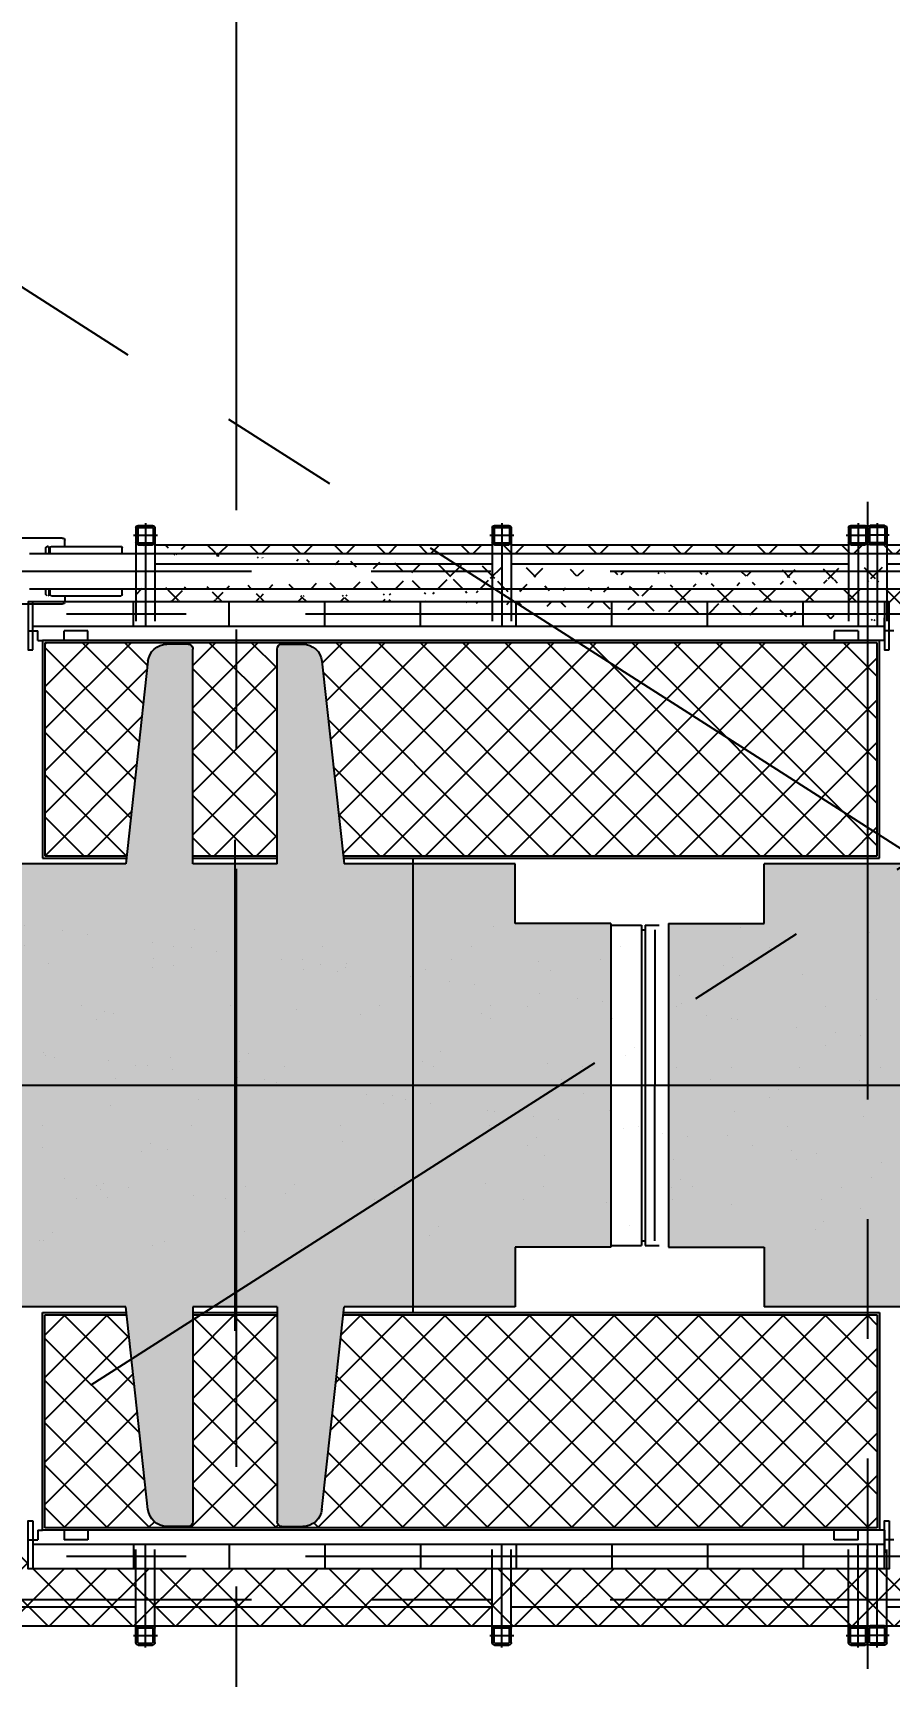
# Model space of a CAD drawing. Header units: millimetres. Extents: x -5 to 1510635, y -6 to 71285.
# Drawn here: x 395811 to 397601, y 33733 to 37168 of the extents above; entities that cross this region are included whole.
import ezdxf

# ---------------------------------------------------------------- set-up
doc = ezdxf.new("R2010")
doc.units = ezdxf.units.MM
doc.header["$LTSCALE"] = 1000
doc.linetypes.add('CENTER', pattern=[2, 1.25, -0.25, 0.25, -0.25])
doc.linetypes.add('PHANTOM', pattern=[2.5, 1.25, -0.25, 0.25, -0.25, 0.25, -0.25])
for name, color, linetype in [('1', 1, 'CENTER'), ('MP-1', 1, 'CENTER'), ('MP-2', 42, 'Continuous'), ('MP-3', 3, 'Continuous'), ('MP-5', 5, 'PHANTOM'), ('MP-7', 7, 'Continuous'), ('MP-8', 8, 'Continuous')]:
    doc.layers.add(name, color=color, linetype=linetype)
doc.dimstyles.new('MPS2', dxfattribs={"dimscale": 100, "dimtxt": 3, "dimasz": 3, "dimexe": 1, "dimexo": 1, "dimgap": 1, "dimtad": 1, "dimzin": 12, "dimdsep": 46, "dimtxsty": 'Standard', "dimcen": 1, "dimclrd": 1, "dimclre": 1, "dimclrt": 7, "dimazin": 2, "dimtfac": 1, "dimtmove": 0, "dimatfit": 3, "dimfxl": 1, "dimarcsym": 0})

# ---------------------------------------------------------------- blocks, each defined once
blk = doc.blocks.new('*X11')
at = {"color": 0}
for p, q in [((4685.3, 9323.1), (4685.3, 9323.1)), ((4941.1, 9321.9), (4941.1, 9321.9)), ((5566.1, 9316), (5566.1, 9316)), ((4674.1, 9279.3), (4674.1, 9279.3)), ((4985.5, 9279.9), (4985.5, 9279.9)), ((5297, 9280.5), (5297, 9280.5)), ((5571.1, 9277.6), (5571.1, 9277.6)), ((4716.3, 9252.5), (4716.3, 9252.5)), ((4846.9, 9248.6), (4846.9, 9248.6)), ((5027.7, 9253), (5027.7, 9253)), ((5247, 9245.2), (5247, 9245.2)), ((5301.9, 9242.2), (5301.9, 9242.2)), ((5339.1, 9253.6), (5339.1, 9253.6)), ((5383.2, 9252.9), (5383.2, 9252.9)), ((5519, 9270.8), (5519, 9270.8)), ((4820.6, 9229.4), (4820.6, 9229.4)), ((5032.7, 9206.8), (5032.7, 9206.8)), ((5082.3, 9232.7), (5082.3, 9232.7)), ((5114, 9217.5), (5114, 9217.5)), ((5249.9, 9235.4), (5249.9, 9235.4)), ((5265.5, 9228.3), (5265.5, 9228.3)), ((5338.1, 9231.5), (5338.1, 9231.5)), ((4844.9, 9182), (4844.9, 9182)), ((4980.7, 9199.9), (4980.7, 9199.9)), ((4711.5, 9164.5), (4711.5, 9164.5)), ((4763.6, 9171.3), (4763.6, 9171.3)), ((4868.1, 9155.7), (4868.1, 9155.7)), ((4946.4, 9157.4), (4946.4, 9157.4)), ((4964.9, 9140.5), (4964.9, 9140.5)), ((5179.5, 9156.3), (5179.5, 9156.3)), ((5217.5, 9139), (5217.5, 9139)), ((5352.5, 9148.6), (5352.5, 9148.6)), ((5490.9, 9156.9), (5490.9, 9156.9)), ((4691.6, 9130.5), (4691.6, 9130.5)), ((4947.4, 9129.2), (4947.4, 9129.2)), ((4645.8, 9069.6), (4645.8, 9069.6)), ((4664.2, 9052.7), (4664.2, 9052.7)), ((4826.9, 9036.7), (4826.9, 9036.7)), ((5051.9, 9060.8), (5051.9, 9060.8)), ((5088.6, 9040), (5088.6, 9040)), ((5452, 9057.4), (5452, 9057.4)), ((5470.4, 9040.5), (5470.4, 9040.5)), ((4754.9, 9028.9), (4754.9, 9028.9)), ((4797.1, 9002.1), (4797.1, 9002.1)), ((5066.3, 9029.5), (5066.3, 9029.5)), ((5108.5, 9002.6), (5108.5, 9002.6)), ((5377.7, 9030), (5377.7, 9030)), ((5419.9, 9003.2), (5419.9, 9003.2)), ((5475.4, 9006.1), (5475.4, 9006.1)), ((4751.2, 8973), (4751.2, 8973)), ((5151.4, 8969.6), (5151.4, 8969.6)), ((5206.2, 8970.7), (5206.2, 8970.7)), ((5342.1, 8988.6), (5342.1, 8988.6)), ((5394.1, 8995.4), (5394.1, 8995.4)), ((4697.9, 8937.8), (4697.9, 8937.8)), ((4937.1, 8935.3), (4937.1, 8935.3)), ((4953.7, 8936.6), (4953.7, 8936.6)), ((5072.9, 8953.1), (5072.9, 8953.1)), ((5124.9, 8960), (5124.9, 8960)), ((5169.8, 8952.7), (5169.8, 8952.7)), ((5557.4, 8960.7), (5557.4, 8960.7)), ((4637.5, 8904.8), (4637.5, 8904.8)), ((4667.9, 8899.8), (4667.9, 8899.8)), ((4803.7, 8917.7), (4803.7, 8917.7)), ((4855.8, 8924.6), (4855.8, 8924.6)), ((4948.9, 8905.3), (4948.9, 8905.3)), ((5260.3, 8905.9), (5260.3, 8905.9)), ((5571.7, 8906.5), (5571.7, 8906.5)), ((4850.8, 8881.8), (4850.8, 8881.8)), ((4869.2, 8864.9), (4869.2, 8864.9)), ((5256.8, 8873), (5256.8, 8873)), ((4833.2, 8844), (4833.2, 8844)), ((4835.7, 8778.5), (4835.7, 8778.5)), ((4956.2, 8785.2), (4956.2, 8785.2)), ((5147.1, 8779.1), (5147.1, 8779.1)), ((5356.4, 8781.8), (5356.4, 8781.8)), ((5374.8, 8764.9), (5374.8, 8764.9)), ((5458.5, 8779.6), (5458.5, 8779.6)), ((5567.6, 8759.4), (5567.6, 8759.4)), ((4704.2, 8745.1), (4704.2, 8745.1)), ((4877.8, 8751.6), (4877.8, 8751.6)), ((5189.2, 8752.2), (5189.2, 8752.2)), ((5500.7, 8752.8), (5500.7, 8752.8)), ((4655.6, 8697.4), (4655.6, 8697.4)), ((5055.7, 8694), (5055.7, 8694)), ((5074.2, 8677.1), (5074.2, 8677.1)), ((5461.8, 8685.2), (5461.8, 8685.2)), ((5341, 8655.5), (5341, 8655.5))]:
    blk.add_line(p, q, dxfattribs=at)
blk = doc.blocks.new('*X10')
at = {"color": 0}
for p, q in [((4153.5, 9310.1), (4153.5, 9310.1)), ((4423.6, 9319.8), (4423.6, 9319.8)), ((4362.7, 9278.8), (4362.7, 9278.8)), ((4404.9, 9251.9), (4404.9, 9251.9)), ((4440.8, 9257.5), (4440.8, 9257.5)), ((4459.3, 9240.6), (4459.3, 9240.6)), ((4294.7, 9220.9), (4294.7, 9220.9)), ((4550.5, 9219.7), (4550.5, 9219.7)), ((4140.2, 9169.7), (4140.2, 9169.7)), ((4158.7, 9152.8), (4158.7, 9152.8)), ((4245.3, 9154.6), (4245.3, 9154.6)), ((4546.3, 9160.8), (4546.3, 9160.8)), ((4556.7, 9155.2), (4556.7, 9155.2)), ((4575.7, 9146.6), (4575.7, 9146.6)), ((4159.8, 9117.4), (4159.8, 9117.4)), ((4306.5, 9111.2), (4306.5, 9111.2)), ((4429.9, 9127.1), (4429.9, 9127.1)), ((4442.3, 9129), (4442.3, 9129)), ((4494.4, 9135.9), (4494.4, 9135.9)), ((4173.1, 9093.6), (4173.1, 9093.6)), ((4225.2, 9100.5), (4225.2, 9100.5)), ((4245.7, 9073.1), (4245.7, 9073.1)), ((4132.1, 9027.8), (4132.1, 9027.8)), ((4174.2, 9000.9), (4174.2, 9000.9)), ((4301, 9028.2), (4301, 9028.2)), ((4443.5, 9028.3), (4443.5, 9028.3)), ((4485.6, 9001.5), (4485.6, 9001.5)), ((4556.8, 9027), (4556.8, 9027)), ((4345.2, 8981.9), (4345.2, 8981.9)), ((4363.6, 8965), (4363.6, 8965)), ((4436.2, 8934.4), (4436.2, 8934.4)), ((4166.1, 8924.7), (4166.1, 8924.7)), ((4326, 8904.2), (4326, 8904.2)), ((4398.7, 8864.4), (4398.7, 8864.4)), ((4450.6, 8885.3), (4450.6, 8885.3)), ((4534.5, 8882.3), (4534.5, 8882.3)), ((4586.6, 8889.1), (4586.6, 8889.1)), ((4129.5, 8828.9), (4129.5, 8828.9)), ((4265.3, 8846.8), (4265.3, 8846.8)), ((4307.3, 8835.5), (4307.3, 8835.5)), ((4317.4, 8853.7), (4317.4, 8853.7)), ((4563.1, 8834.3), (4563.1, 8834.3)), ((4150, 8797.5), (4150, 8797.5)), ((4550.2, 8794.1), (4550.2, 8794.1)), ((4212.8, 8777.4), (4212.8, 8777.4)), ((4524.2, 8777.9), (4524.2, 8777.9)), ((4568.6, 8777.2), (4568.6, 8777.2)), ((4172.4, 8732), (4172.4, 8732)), ((4255, 8750.5), (4255, 8750.5)), ((4442.5, 8741.8), (4442.5, 8741.8)), ((4566.4, 8751.1), (4566.4, 8751.1)), ((4249.6, 8706.3), (4249.6, 8706.3)), ((4268, 8689.4), (4268, 8689.4))]:
    blk.add_line(p, q, dxfattribs=at)
blk = doc.blocks.new('*X12')
at = {"color": 0}
for p, q in [((5840.3, 9313.1), (5840.3, 9313.1)), ((5921.6, 9323.8), (5921.6, 9323.8)), ((5953.7, 9324.1), (5953.7, 9324.1)), ((6353.8, 9320.7), (6353.8, 9320.7)), ((5608.4, 9281), (5608.4, 9281)), ((5652.4, 9288.3), (5652.4, 9288.3)), ((5788.2, 9306.2), (5788.2, 9306.2)), ((5919.8, 9281.6), (5919.8, 9281.6)), ((6231.2, 9282.2), (6231.2, 9282.2)), ((6372.3, 9303.8), (6372.3, 9303.8)), ((5608.2, 9241.2), (5608.2, 9241.2)), ((5650.5, 9254.2), (5650.5, 9254.2)), ((5870, 9244.6), (5870, 9244.6)), ((5962, 9254.7), (5962, 9254.7)), ((6125.8, 9243.3), (6125.8, 9243.3)), ((6273.4, 9255.3), (6273.4, 9255.3)), ((6395.9, 9253.1), (6395.9, 9253.1)), ((5653.1, 9236.3), (5653.1, 9236.3)), ((6053.2, 9232.9), (6053.2, 9232.9)), ((6071.7, 9216), (6071.7, 9216)), ((6459.3, 9224.1), (6459.3, 9224.1)), ((5735.1, 9141.1), (5735.1, 9141.1)), ((5752.6, 9145.1), (5752.6, 9145.1)), ((5802.4, 9157.4), (5802.4, 9157.4)), ((6005.2, 9150.8), (6005.2, 9150.8)), ((6113.8, 9158), (6113.8, 9158)), ((6266.9, 9154.2), (6266.9, 9154.2)), ((6425.2, 9158.6), (6425.2, 9158.6)), ((6470.8, 9137.2), (6470.8, 9137.2)), ((5771, 9128.2), (5771, 9128.2)), ((6158.7, 9136.3), (6158.7, 9136.3)), ((6282.9, 9112.4), (6282.9, 9112.4)), ((6418.8, 9130.3), (6418.8, 9130.3)), ((6013.8, 9077), (6013.8, 9077)), ((6149.6, 9094.9), (6149.6, 9094.9)), ((6201.6, 9101.7), (6201.6, 9101.7)), ((5614.5, 9048.6), (5614.5, 9048.6)), ((5744.6, 9041.6), (5744.6, 9041.6)), ((5858, 9048.5), (5858, 9048.5)), ((5876.3, 9051.9), (5876.3, 9051.9)), ((5880.4, 9059.5), (5880.4, 9059.5)), ((5932.5, 9066.3), (5932.5, 9066.3)), ((6132.1, 9050.7), (6132.1, 9050.7)), ((6258.2, 9045.1), (6258.2, 9045.1)), ((6402.2, 9060.4), (6402.2, 9060.4)), ((5611.2, 9024), (5611.2, 9024)), ((5663.3, 9030.9), (5663.3, 9030.9)), ((5689.1, 9030.6), (5689.1, 9030.6)), ((5731.3, 9003.7), (5731.3, 9003.7)), ((6000.5, 9031.2), (6000.5, 9031.2)), ((6042.7, 9004.3), (6042.7, 9004.3)), ((6276.6, 9028.2), (6276.6, 9028.2)), ((6312, 9031.7), (6312, 9031.7)), ((6354.1, 9004.9), (6354.1, 9004.9)), ((5741.4, 8948.4), (5741.4, 8948.4)), ((5957.6, 8957.3), (5957.6, 8957.3)), ((5976, 8940.4), (5976, 8940.4)), ((6011.5, 8958.1), (6011.5, 8958.1)), ((6273.2, 8961.5), (6273.2, 8961.5)), ((6363.6, 8948.5), (6363.6, 8948.5)), ((5883.1, 8907), (5883.1, 8907)), ((6194.5, 8907.6), (6194.5, 8907.6)), ((5657, 8869.5), (5657, 8869.5)), ((6375.1, 8865.7), (6375.1, 8865.7)), ((6408.5, 8867.7), (6408.5, 8867.7)), ((5620.8, 8855.9), (5620.8, 8855.9)), ((5675.4, 8852.7), (5675.4, 8852.7)), ((5882.6, 8859.2), (5882.6, 8859.2)), ((6063, 8860.7), (6063, 8860.7)), ((6106, 8830.2), (6106, 8830.2)), ((6138.4, 8858), (6138.4, 8858)), ((6241.8, 8848.1), (6241.8, 8848.1)), ((6293.8, 8855), (6293.8, 8855)), ((6463.2, 8857.3), (6463.2, 8857.3)), ((6481.6, 8840.4), (6481.6, 8840.4)), ((5836.8, 8794.8), (5836.8, 8794.8)), ((5972.6, 8812.7), (5972.6, 8812.7)), ((6024.7, 8819.5), (6024.7, 8819.5)), ((5703.4, 8777.2), (5703.4, 8777.2)), ((5755.5, 8784.1), (5755.5, 8784.1)), ((5762.4, 8772.9), (5762.4, 8772.9)), ((5769.9, 8780.2), (5769.9, 8780.2)), ((6017.8, 8765.4), (6017.8, 8765.4)), ((6081.3, 8780.8), (6081.3, 8780.8)), ((6162.5, 8769.5), (6162.5, 8769.5)), ((6279.5, 8768.8), (6279.5, 8768.8)), ((6392.7, 8781.3), (6392.7, 8781.3)), ((5747.7, 8755.7), (5747.7, 8755.7)), ((5812.1, 8753.3), (5812.1, 8753.3)), ((6123.5, 8753.9), (6123.5, 8753.9)), ((6181, 8752.6), (6181, 8752.6)), ((6434.9, 8754.5), (6434.9, 8754.5)), ((5627.1, 8663.2), (5627.1, 8663.2)), ((5861.9, 8681.7), (5861.9, 8681.7)), ((5880.4, 8664.8), (5880.4, 8664.8)), ((5888.9, 8666.5), (5888.9, 8666.5)), ((5963.9, 8656.6), (5963.9, 8656.6)), ((6144.7, 8665.3), (6144.7, 8665.3)), ((6268, 8672.9), (6268, 8672.9)), ((6275.3, 8657.2), (6275.3, 8657.2)), ((6414.8, 8675), (6414.8, 8675)), ((5652.5, 8656.1), (5652.5, 8656.1))]:
    blk.add_line(p, q, dxfattribs=at)
blk = doc.blocks.new('CL Cavin')
h = blk.add_hatch()
h.set_pattern_fill('CROSS', color=1, scale=100, style=0)
h.set_pattern_definition([(360, (24163.74, 101268.322), (25, 25), [12.5, -37.5]), (90, (24169.99, 101262.072), (-25, 25), [12.5, -37.5])])
h.paths.add_polyline_path([(27666.8, 102368.3), (27666.8, 102831.3), (27578.8, 102831.3), (27578.8, 103280.3, 0.414214), (27568.8, 103290.3), (27524.6, 103290.3, 0.382786), (27484.9, 103254.7), (27438.8, 102831.3), (27080.8, 102831.3), (27080.8, 102706.3), (26880.8, 102706.3), (26880.8, 102368.3)])
h.paths.add_polyline_path([(27666.8, 102368.3), (28452.8, 102368.3), (28452.8, 102706.3), (28252.8, 102706.3), (28252.8, 102831.3), (27894.7, 102831.3), (27848.6, 103254.7, 0.382786), (27808.9, 103290.3), (27764.8, 103290.3, 0.414214), (27754.8, 103280.3), (27754.8, 102831.3), (27666.8, 102831.3)])
h.paths.add_polyline_path([(27666.8, 102368.3), (27666.8, 101905.3), (27754.8, 101905.3), (27754.8, 101456.3, 0.414214), (27764.8, 101446.3), (27808.9, 101446.3, 0.382786), (27848.6, 101482), (27894.7, 101905.3), (28252.8, 101905.3), (28252.8, 102030.3), (28452.8, 102030.3), (28452.8, 102368.3)])
h.paths.add_polyline_path([(26880.8, 102368.3), (26880.8, 102030.3), (27080.8, 102030.3), (27080.8, 101905.3), (27438.8, 101905.3), (27484.9, 101482, 0.382786), (27524.6, 101446.3), (27568.8, 101446.3, 0.414214), (27578.8, 101456.3), (27578.8, 101905.3), (27666.8, 101905.3), (27666.8, 102368.3)])
h.paths.add_polyline_path([(25974.5, 102368.3), (25974.5, 101905.3), (26062.5, 101905.3), (26062.5, 101456.3, 0.414214), (26072.5, 101446.3), (26116.6, 101446.3, 0.382786), (26156.4, 101482), (26202.5, 101905.3), (26560.5, 101905.3), (26560.5, 102030.3), (26760.5, 102030.3), (26760.5, 102368.3)])
h.paths.add_polyline_path([(25388.5, 102030.3), (25388.5, 101905.3), (25746.5, 101905.3), (25792.6, 101482, 0.382786), (25832.4, 101446.3), (25876.5, 101446.3, 0.414214), (25886.5, 101456.3), (25886.5, 101905.3), (25974.5, 101905.3), (25974.5, 102368.3), (25188.5, 102368.3), (25188.5, 102030.3)])
h.paths.add_polyline_path([(25974.5, 102368.3), (25974.5, 102831.3), (25886.5, 102831.3), (25886.5, 103280.3, 0.414214), (25876.5, 103290.3), (25832.4, 103290.3, 0.382786), (25792.6, 103254.7), (25746.5, 102831.3), (25388.5, 102831.3), (25388.5, 102706.3), (25188.5, 102706.3), (25188.5, 102368.3)])
h.paths.add_polyline_path([(26760.5, 102368.3), (26760.5, 102706.3), (26560.5, 102706.3), (26560.5, 102831.3), (26202.5, 102831.3), (26156.4, 103254.7, 0.382786), (26116.6, 103290.3), (26072.5, 103290.3, 0.414214), (26062.5, 103280.3), (26062.5, 102831.3), (25974.5, 102831.3), (25974.5, 102368.3)])
at = {"layer": 'MP-2'}
h = blk.add_hatch(dxfattribs=at)
h.set_pattern_fill('ANSI37', color=256, scale=499.999663, angle=180, style=0)
h.set_pattern_definition([(225, (31683.96, 114656.054), (44.19414, -44.19414), []), (315, (31683.96, 114656.054), (44.19414, 44.19414), [])])
h.paths.add_polyline_path([(27342.2, 103338.3), (27342.2, 103378.8), (25542.2, 103378.8), (25542.2, 103338.3), (25022.2, 103338.3), (25022.2, 103498.3), (29572.2, 103498.3), (29572.2, 103338.3)])
h = blk.add_hatch(dxfattribs=at)
h.set_pattern_fill('ANSI37', color=256, scale=500, angle=90, style=0)
h.set_pattern_definition([(225, (27297.18, 104990.67), (-44.1942, 44.1942), []), (135, (27297.18, 104990.67), (44.1942, 44.1942), [])])
h.paths.add_polyline_path([(25748.4, 102848.3), (25577.2, 102848.3), (25577.2, 103293.3), (27317.2, 103293.3), (27317.2, 102848.3), (26200.7, 102848.3), (26156.4, 103254.7, 0.382786), (26116.6, 103290.3), (26072.5, 103290.3, 0.414214), (26062.5, 103280.3), (26062.5, 102848.3), (25886.5, 102848.3), (25886.5, 103280.3, 0.414214), (25876.5, 103290.3), (25832.4, 103290.3, 0.382786), (25792.6, 103254.7)])
h = blk.add_hatch(dxfattribs=at)
h.set_pattern_fill('ANSI37', color=256, scale=500, angle=90, style=0)
h.set_pattern_definition([(135, (27297.18, 99745.974), (-44.1942, -44.1942), []), (225, (27297.18, 99745.974), (44.1942, -44.1942), [])])
h.paths.add_polyline_path([(25748.4, 101888.3), (25577.2, 101888.3), (25577.2, 101443.3), (27317.2, 101443.3), (27317.2, 101888.3), (26200.7, 101888.3), (26156.4, 101482, -0.382786), (26116.6, 101446.3), (26072.5, 101446.3, -0.414214), (26062.5, 101456.3), (26062.5, 101888.3), (25886.5, 101888.3), (25886.5, 101456.3, -0.414214), (25876.5, 101446.3), (25832.4, 101446.3, -0.382786), (25792.6, 101482)])
h = blk.add_hatch(dxfattribs=at)
h.set_pattern_fill('ANSI37', color=256, scale=499.999663, angle=180, style=0)
h.set_pattern_definition([(225, (31683.96, 113300.3), (44.19414, -44.19414), []), (315, (31683.96, 113300.3), (44.19414, 44.19414), [])])
edge = h.paths.add_edge_path()
edge.add_line((29365.5, 101261.3), (29364, 101261.3))
edge.add_line((29369, 101259.8), (29365.5, 101259.8))
edge.add_line((29370.5, 101249.3), (29370.5, 101256.3))
edge.add_line((29370.5, 101258.1), (29370.5, 101256.3))
edge.add_line((29362, 101243.8), (29349, 101243.8))
edge.add_line((29364, 101245.8), (29362, 101243.8))
edge.add_line((29365.5, 101244.3), (29364, 101244.3))
edge.add_line((29369, 101245.8), (29365.5, 101245.8))
edge.add_line((29370.5, 101247.6), (29370.5, 101249.3))
edge.add_line((29336, 101243.8), (29349, 101243.8))
edge.add_arc((29368.7, 101258.1), 1.77, 360, 441.2026)
edge.add_line((29365.5, 101244.3), (29365.5, 101245.8))
edge.add_line((29365.5, 101259.8), (29365.5, 101261.3))
edge.add_line((29364, 101261.3), (29364, 101262.3))
edge.add_line((29364, 101244.3), (29364, 101245.8))
edge.add_arc((29368.7, 101247.6), 1.77, 278.7974, 360)
edge.add_arc((29329.2, 101247.6), 1.77, 180, 261.2026)
edge.add_line((29334, 101244.3), (29334, 101245.8))
edge.add_line((29334, 101261.3), (29334, 101262.3))
edge.add_line((29332.5, 101259.8), (29332.5, 101261.3))
edge.add_line((29332.5, 101244.3), (29332.5, 101245.8))
edge.add_arc((29329.2, 101258.1), 1.77, 458.7974, 540)
edge.add_line((29327.5, 101247.6), (29327.5, 101249.3))
edge.add_line((29329, 101245.8), (29332.5, 101245.8))
edge.add_line((29332.5, 101244.3), (29334, 101244.3))
edge.add_line((29334, 101245.8), (29336, 101243.8))
edge.add_line((29327.5, 101258.1), (29327.5, 101256.3))
edge.add_line((29327.5, 101249.3), (29327.5, 101256.3))
edge.add_line((29329, 101259.8), (29332.5, 101259.8))
edge.add_line((29332.5, 101261.3), (29334, 101261.3))
edge.add_line((29332.5, 101325.3), (29334, 101325.3))
edge.add_line((29329, 101326.8), (29332.5, 101326.8))
edge.add_line((29327.5, 101337.3), (29327.5, 101330.3))
edge.add_line((29327.5, 101328.6), (29327.5, 101330.3))
edge.add_line((29334, 101340.8), (29336, 101342.8))
edge.add_line((29332.5, 101342.3), (29334, 101342.3))
edge.add_line((29329, 101340.8), (29332.5, 101340.8))
edge.add_line((29327.5, 101339.1), (29327.5, 101337.3))
edge.add_arc((29329.2, 101328.6), 1.77, 180, 261.2026)
edge.add_line((29332.5, 101342.3), (29332.5, 101340.8))
edge.add_line((29332.5, 101326.8), (29332.5, 101325.3))
edge.add_line((29334, 101325.3), (29334, 101324.3))
edge.add_line((29334, 101342.3), (29334, 101340.8))
edge.add_arc((29329.2, 101339.1), 1.77, 458.7974, 540)
edge.add_arc((29368.7, 101339.1), 1.77, 360, 441.2026)
edge.add_line((29364, 101325.3), (29364, 101324.3))
edge.add_line((29365.5, 101326.8), (29365.5, 101325.3))
edge.add_line((29365.5, 101342.3), (29365.5, 101340.8))
edge.add_line((29572.2, 101325.8), (29572.2, 101398.3))
edge.add_line((25767.2, 101256.3), (25767.2, 101238.3))
edge.add_line((25767.2, 101256.3), (28347.4, 101256.3))
edge.add_line((25767.2, 101330.3), (28347.4, 101330.3))
edge.add_line((29336, 101342.8), (29349, 101342.8))
edge.add_line((29370.5, 101339.1), (29370.5, 101337.3))
edge.add_line((29369, 101340.8), (29365.5, 101340.8))
edge.add_line((29365.5, 101342.3), (29364, 101342.3))
edge.add_line((29364, 101340.8), (29362, 101342.8))
edge.add_line((29364, 101342.3), (29364, 101340.8))
edge.add_line((29362, 101342.8), (29349, 101342.8))
edge.add_line((29048.2, 101256.3), (28347.4, 101256.3))
edge.add_line((29048.2, 101330.3), (28347.4, 101330.3))
edge.add_line((29049.2, 101257.3), (29049.2, 101264.3))
edge.add_line((29049.2, 101322.3), (29049.2, 101329.3))
edge.add_line((29049.2, 101257.3), (29048.2, 101256.3))
edge.add_line((29049.2, 101329.3), (29048.2, 101330.3))
edge.add_line((29287, 101264.3), (29287, 101273.3))
edge.add_line((29287, 101313.3), (29268.2, 101313.3))
edge.add_line((29287, 101322.3), (29289, 101324.3))
edge.add_line((29287, 101313.3), (29287, 101322.3))
edge.add_line((29268.2, 101313.3), (29259.2, 101322.3))
edge.add_line((29287, 101273.3), (29268.2, 101273.3))
edge.add_line((29287, 101264.3), (29289, 101262.3))
edge.add_line((29259.2, 101264.3), (29268.2, 101273.3))
edge.add_line((29370.5, 101328.6), (29370.5, 101330.3))
edge.add_arc((29368.7, 101328.6), 1.77, 278.7974, 360)
edge.add_line((29370.5, 101337.3), (29370.5, 101330.3))
edge.add_line((29369, 101326.8), (29365.5, 101326.8))
edge.add_line((29365.5, 101325.3), (29364, 101325.3))
edge.add_line((29289, 101324.3), (29334, 101324.3))
edge.add_line((29289, 101262.3), (29334, 101262.3))
edge.add_line((29402, 101264.3), (29402, 101273.3))
edge.add_line((29402, 101322.3), (29400, 101324.3))
edge.add_line((29402, 101313.3), (29402, 101322.3))
edge.add_line((29402, 101264.3), (29400, 101262.3))
edge.add_line((29400, 101324.3), (29364, 101324.3))
edge.add_line((29400, 101262.3), (29364, 101262.3))
edge.add_arc((29555.4, 101318.3), 5, 270, 309.8056)
edge.add_line((29558.6, 101314.5), (29572.2, 101325.8))
edge.add_line((29572.2, 101260.8), (29558.6, 101272.2))
edge.add_arc((29555.4, 101268.3), 5, 410.1944, 450)
edge.add_line((29555.4, 101313.3), (29402, 101313.3))
edge.add_line((29555.4, 101273.3), (29402, 101273.3))
edge.add_line((29049.2, 101322.3), (29259.2, 101322.3))
edge.add_line((29049.2, 101264.3), (29259.2, 101264.3))
edge.add_line((25767.2, 101357.8), (25767.2, 101330.3))
edge.add_line((27342.2, 101398.3), (27342.2, 101357.8))
edge.add_line((27342.2, 101357.8), (25767.2, 101357.8))
edge.add_line((29572.2, 101238.3), (29572.2, 101260.8))
edge.add_line((29572.2, 101398.3), (27342.2, 101398.3))
edge.add_line((25767.2, 101238.3), (29572.2, 101238.3))
at = {"layer": 'MP-1'}
for p, q in [((27297.2, 101148.3), (27297.2, 103588.3)), ((25787.2, 103543.3), (25787.2, 103326.1)), ((26532.2, 103543.3), (26532.2, 103326.1)), ((27277.2, 103543.3), (27277.2, 103326.1)), ((27317.2, 103543.3), (27317.2, 103326.1)), ((25762.2, 103518.3), (25812.2, 103518.3)), ((26507.2, 103518.3), (26557.2, 103518.3)), ((27252.2, 103518.3), (27302.2, 103518.3)), ((27342.2, 103518.3), (27292.2, 103518.3)), ((24759.1, 103443.3), (30035.1, 103443.3)), ((27372.2, 103353.3), (25522.2, 103353.3)), ((25974.5, 101855.3), (25974.5, 102881.3)), ((26347.2, 102843.3), (26347.2, 101893.3)), ((24687.2, 102368.3), (30107.2, 102368.3)), ((25787.2, 101193.3), (25787.2, 101410.5)), ((26532.2, 101193.3), (26532.2, 101410.5)), ((27277.2, 101193.3), (27277.2, 101410.5)), ((27317.2, 101193.3), (27317.2, 101410.5)), ((27372.2, 101383.3), (25522.2, 101383.3)), ((24759.1, 101293.3), (30035.2, 101293.3)), ((25762.2, 101218.3), (25812.2, 101218.3)), ((26507.2, 101218.3), (26557.2, 101218.3)), ((27252.2, 101218.3), (27302.2, 101218.3)), ((27342.2, 101218.3), (27292.2, 101218.3))]:
    blk.add_line(p, q, dxfattribs=at)
at = {"layer": 'MP-2'}
for p, q in [((25767.2, 103533.3), (25767.2, 103503.3)), ((25771.2, 103533.3), (25771.2, 103503.3)), ((25772.2, 103538.3), (25802.2, 103538.3)), ((25772.2, 103534.3), (25802.2, 103534.3)), ((25803.2, 103533.3), (25803.2, 103503.3)), ((25807.2, 103533.3), (25807.2, 103503.3)), ((26512.2, 103533.3), (26512.2, 103503.3)), ((26516.2, 103533.3), (26516.2, 103503.3)), ((26517.2, 103538.3), (26547.2, 103538.3)), ((26517.2, 103534.3), (26547.2, 103534.3)), ((26548.2, 103533.3), (26548.2, 103503.3)), ((26552.2, 103533.3), (26552.2, 103503.3)), ((27257.2, 103533.3), (27257.2, 103503.3)), ((27261.2, 103533.3), (27261.2, 103503.3)), ((27262.2, 103538.3), (27292.2, 103538.3)), ((27262.2, 103534.3), (27292.2, 103534.3)), ((27293.2, 103533.3), (27293.2, 103503.3)), ((27297.2, 103533.3), (27297.2, 103503.3)), ((27297.2, 103533.3), (27297.2, 103503.3)), ((27301.2, 103533.3), (27301.2, 103503.3)), ((27332.2, 103538.3), (27302.2, 103538.3)), ((27332.2, 103534.3), (27302.2, 103534.3)), ((27333.2, 103533.3), (27333.2, 103503.3)), ((27337.2, 103533.3), (27337.2, 103503.3)), ((25772.2, 103502.3), (25802.2, 103502.3)), ((25772.2, 103498.3), (25802.2, 103498.3)), ((26517.2, 103502.3), (26547.2, 103502.3)), ((26517.2, 103498.3), (26547.2, 103498.3)), ((27262.2, 103502.3), (27292.2, 103502.3)), ((27262.2, 103498.3), (27292.2, 103498.3)), ((27332.2, 103502.3), (27302.2, 103502.3)), ((27332.2, 103498.3), (27302.2, 103498.3)), ((25542.2, 103318.3), (25562.2, 103318.3)), ((25562.2, 103298.3), (25562.2, 103318.3)), ((25562.2, 103298.3), (25572.2, 103298.3)), ((27332.2, 103298.3), (27322.2, 103298.3)), ((27332.2, 103298.3), (27332.2, 103318.3)), ((27352.2, 103318.3), (27332.2, 103318.3)), ((26760.5, 102703.3), (26824.7, 102703.3)), ((26760.5, 102703.3), (26824.7, 102703.3)), ((26824.7, 102033.3), (26824.7, 102703.3)), ((26832.2, 102033.3), (26832.2, 102703.3)), ((26832.2, 102703.3), (26861.3, 102703.3)), ((26832.2, 102703.3), (26861.3, 102703.3)), ((26760.5, 102033.3), (26824.7, 102033.3)), ((26832.2, 102033.3), (26861.3, 102033.3)), ((25562.2, 101438.3), (25562.2, 101418.3)), ((25562.2, 101438.3), (25572.2, 101438.3)), ((27332.2, 101438.3), (27322.2, 101438.3)), ((27332.2, 101438.3), (27332.2, 101418.3)), ((25542.2, 101418.3), (25562.2, 101418.3)), ((27352.2, 101418.3), (27332.2, 101418.3)), ((25767.2, 101203.3), (25767.2, 101233.3)), ((25771.2, 101203.3), (25771.2, 101233.3)), ((25772.2, 101238.3), (25802.2, 101238.3)), ((25772.2, 101234.3), (25802.2, 101234.3)), ((25803.2, 101203.3), (25803.2, 101233.3)), ((25807.2, 101203.3), (25807.2, 101233.3)), ((26512.2, 101203.3), (26512.2, 101233.3)), ((26516.2, 101203.3), (26516.2, 101233.3)), ((26517.2, 101238.3), (26547.2, 101238.3)), ((26517.2, 101234.3), (26547.2, 101234.3)), ((26548.2, 101203.3), (26548.2, 101233.3)), ((26552.2, 101203.3), (26552.2, 101233.3)), ((27257.2, 101203.3), (27257.2, 101233.3)), ((27261.2, 101203.3), (27261.2, 101233.3)), ((27262.2, 101238.3), (27292.2, 101238.3)), ((27262.2, 101234.3), (27292.2, 101234.3)), ((27293.2, 101203.3), (27293.2, 101233.3)), ((27297.2, 101203.3), (27297.2, 101233.3)), ((27297.2, 101203.3), (27297.2, 101233.3)), ((27301.2, 101203.3), (27301.2, 101233.3)), ((27332.2, 101238.3), (27302.2, 101238.3)), ((27332.2, 101234.3), (27302.2, 101234.3)), ((27333.2, 101203.3), (27333.2, 101233.3)), ((27337.2, 101203.3), (27337.2, 101233.3)), ((25772.2, 101202.3), (25802.2, 101202.3)), ((25772.2, 101198.3), (25802.2, 101198.3)), ((26517.2, 101202.3), (26547.2, 101202.3)), ((26517.2, 101198.3), (26547.2, 101198.3)), ((27262.2, 101202.3), (27292.2, 101202.3)), ((27262.2, 101198.3), (27292.2, 101198.3)), ((27332.2, 101202.3), (27302.2, 101202.3)), ((27332.2, 101198.3), (27302.2, 101198.3))]:
    blk.add_line(p, q, dxfattribs=at)
for centre, radius, start, end in [((25772.2, 103533.3), 5, 90, 180), ((25772.2, 103533.3), 1, 90, 180), ((25802.2, 103533.3), 5, 0, 90), ((25802.2, 103533.3), 1, 0, 90), ((26517.2, 103533.3), 5, 90, 180), ((26517.2, 103533.3), 1, 90, 180), ((26547.2, 103533.3), 5, 0, 90), ((26547.2, 103533.3), 1, 0, 90), ((27262.2, 103533.3), 5, 90, 180), ((27262.2, 103533.3), 1, 90, 180), ((27292.2, 103533.3), 5, 0, 90), ((27292.2, 103533.3), 1, 0, 90), ((27302.2, 103533.3), 5, 90, 180), ((27302.2, 103533.3), 1, 90, 180), ((27332.2, 103533.3), 5, 0, 90), ((27332.2, 103533.3), 1, 0, 90), ((25772.2, 103503.3), 5, 180, 270), ((25772.2, 103503.3), 1, 180, 270), ((25802.2, 103503.3), 5, 270, 0), ((25802.2, 103503.3), 1, 270, 0), ((26517.2, 103503.3), 5, 180, 270), ((26517.2, 103503.3), 1, 180, 270), ((26547.2, 103503.3), 1, 270, 0), ((26547.2, 103503.3), 5, 270, 0), ((27262.2, 103503.3), 5, 180, 270), ((27262.2, 103503.3), 1, 180, 270), ((27292.2, 103503.3), 5, 270, 0), ((27292.2, 103503.3), 1, 270, 0), ((27302.2, 103503.3), 5, 180, 270), ((27302.2, 103503.3), 1, 180, 270), ((27332.2, 103503.3), 1, 270, 0), ((27332.2, 103503.3), 5, 270, 0), ((25772.2, 101233.3), 5, 90, 180), ((25772.2, 101233.3), 1, 90, 180), ((25802.2, 101233.3), 5, 0, 90), ((25802.2, 101233.3), 1, 0, 90), ((26517.2, 101233.3), 5, 90, 180), ((26517.2, 101233.3), 1, 90, 180), ((26547.2, 101233.3), 5, 0, 90), ((26547.2, 101233.3), 1, 0, 90), ((27262.2, 101233.3), 5, 90, 180), ((27262.2, 101233.3), 1, 90, 180), ((27292.2, 101233.3), 5, 0, 90), ((27292.2, 101233.3), 1, 0, 90), ((27302.2, 101233.3), 5, 90, 180), ((27302.2, 101233.3), 1, 90, 180), ((27332.2, 101233.3), 5, 0, 90), ((27332.2, 101233.3), 1, 0, 90), ((25772.2, 101203.3), 5, 180, 270), ((25772.2, 101203.3), 1, 180, 270), ((25802.2, 101203.3), 5, 270, 0), ((25802.2, 101203.3), 1, 270, 0), ((26517.2, 101203.3), 5, 180, 270), ((26517.2, 101203.3), 1, 180, 270), ((26547.2, 101203.3), 5, 270, 0), ((26547.2, 101203.3), 1, 270, 0), ((27262.2, 101203.3), 5, 180, 270), ((27262.2, 101203.3), 1, 180, 270), ((27292.2, 101203.3), 5, 270, 0), ((27292.2, 101203.3), 1, 270, 0), ((27302.2, 101203.3), 5, 180, 270), ((27302.2, 101203.3), 1, 180, 270), ((27332.2, 101203.3), 5, 270, 0), ((27332.2, 101203.3), 1, 270, 0)]:
    blk.add_arc(centre, radius, start, end, dxfattribs=at)
at = {"layer": 'MP-3'}
for p, q in [((25162.2, 103498.3), (29572.2, 103498.3)), ((27332.2, 103378.8), (25552.2, 103378.8)), ((25762.2, 103327.8), (25762.2, 103378.8)), ((25962.2, 103327.8), (25962.2, 103378.8)), ((26162.2, 103327.8), (26162.2, 103378.8)), ((26362.2, 103327.8), (26362.2, 103378.8)), ((26562.2, 103327.8), (26562.2, 103378.8)), ((26762.2, 103327.8), (26762.2, 103378.8)), ((26962.2, 103327.8), (26962.2, 103378.8)), ((27162.2, 103327.8), (27162.2, 103378.8)), ((27162.2, 103327.8), (27162.2, 103378.8)), ((25552.2, 103327.8), (27174.6, 103327.8)), ((27174.6, 103327.8), (27332.2, 103327.8)), ((27332.2, 103311.2), (27332.2, 103345.3)), ((27322.2, 103298.3), (25572.2, 103298.3)), ((25572.2, 103298.3), (25572.2, 102843.3)), ((27317.2, 103293.3), (25577.2, 103293.3)), ((25577.2, 103293.3), (25577.2, 102848.3)), ((25617.2, 103298.3), (25617.2, 103318.3)), ((25667.2, 103318.3), (25617.2, 103318.3)), ((25667.2, 103298.3), (25667.2, 103318.3)), ((27227.2, 103318.3), (27227.2, 103298.3)), ((27277.2, 103318.3), (27227.2, 103318.3)), ((27277.2, 103318.3), (27277.2, 103298.3)), ((27317.2, 102848.3), (27317.2, 103293.3)), ((27322.2, 102843.3), (27322.2, 103298.3)), ((25876.5, 103290.3), (25832.4, 103290.3)), ((25886.5, 102831.3), (25886.5, 103280.3)), ((26062.5, 102831.3), (26062.5, 103280.3)), ((26072.5, 103290.3), (26116.6, 103290.3)), ((25792.6, 103254.7), (25746.5, 102831.3)), ((26156.4, 103254.7), (26202.5, 102831.3)), ((25577.2, 102848.3), (25748.4, 102848.3)), ((25886.5, 102848.3), (26062.5, 102848.3)), ((26200.7, 102848.3), (27317.2, 102848.3)), ((25746.5, 102831.3), (25388.5, 102831.3)), ((25572.2, 102843.3), (25747.8, 102843.3)), ((25886.5, 102843.3), (26062.5, 102843.3)), ((26062.5, 102831.3), (25886.5, 102831.3)), ((26201.2, 102843.3), (27322.2, 102843.3)), ((26560.5, 102831.3), (26202.5, 102831.3)), ((26560.5, 102706.3), (26560.5, 102831.3)), ((27438.8, 102831.3), (27080.8, 102831.3)), ((27080.8, 102706.3), (27080.8, 102831.3)), ((26760.5, 102706.3), (26560.5, 102706.3)), ((26760.5, 102030.3), (26760.5, 102706.3)), ((26824.7, 102693.3), (26832.2, 102693.3)), ((26824.7, 102693.3), (26832.2, 102693.3)), ((26852.2, 102693.3), (26852.2, 102368.3)), ((26880.8, 102030.3), (26880.8, 102706.3)), ((26880.8, 102706.3), (27080.8, 102706.3)), ((26852.2, 102043.3), (26852.2, 102368.3)), ((26760.5, 102030.3), (26560.5, 102030.3)), ((26560.5, 102030.3), (26560.5, 101905.3)), ((26824.7, 102043.3), (26832.2, 102043.3)), ((26824.7, 102043.3), (26832.2, 102043.3)), ((26880.8, 102030.3), (27080.8, 102030.3)), ((27080.8, 102030.3), (27080.8, 101905.3)), ((25746.5, 101905.3), (25388.5, 101905.3)), ((25572.2, 101893.3), (25747.8, 101893.3)), ((25572.2, 101438.3), (25572.2, 101893.3)), ((25577.2, 101888.3), (25748.4, 101888.3)), ((25577.2, 101443.3), (25577.2, 101888.3)), ((25792.6, 101482), (25746.5, 101905.3)), ((26062.5, 101905.3), (25886.5, 101905.3)), ((25886.5, 101905.3), (25886.5, 101456.3)), ((25886.5, 101893.3), (26062.5, 101893.3)), ((25886.5, 101888.3), (26062.5, 101888.3)), ((26062.5, 101905.3), (26062.5, 101456.3)), ((26156.4, 101482), (26202.5, 101905.3)), ((26200.7, 101888.3), (27317.2, 101888.3)), ((26201.2, 101893.3), (27322.2, 101893.3)), ((26560.5, 101905.3), (26202.5, 101905.3)), ((27438.8, 101905.3), (27080.8, 101905.3)), ((27317.2, 101888.3), (27317.2, 101443.3)), ((27322.2, 101893.3), (27322.2, 101438.3)), ((27322.2, 101438.3), (25572.2, 101438.3)), ((27317.2, 101443.3), (25577.2, 101443.3)), ((25617.2, 101438.3), (25617.2, 101418.3)), ((25667.2, 101438.3), (25667.2, 101418.3)), ((25876.5, 101446.3), (25832.4, 101446.3)), ((26072.5, 101446.3), (26116.6, 101446.3)), ((27227.2, 101418.3), (27227.2, 101438.3)), ((27277.2, 101418.3), (27277.2, 101438.3)), ((25552.2, 101408.8), (27174.6, 101408.8)), ((25667.2, 101418.3), (25617.2, 101418.3)), ((25762.2, 101408.8), (25762.2, 101357.8)), ((25962.2, 101408.8), (25962.2, 101357.8)), ((26162.2, 101408.8), (26162.2, 101357.8)), ((26362.2, 101408.8), (26362.2, 101357.8)), ((26562.2, 101408.8), (26562.2, 101357.8)), ((26762.2, 101408.8), (26762.2, 101357.8)), ((26962.2, 101408.8), (26962.2, 101357.8)), ((27162.2, 101408.8), (27162.2, 101357.8)), ((27174.6, 101408.8), (27332.2, 101408.8)), ((27277.2, 101418.3), (27227.2, 101418.3)), ((27332.2, 101425.4), (27332.2, 101391.3)), ((25613, 101362.3), (25342, 101362.3)), ((27332.2, 101357.8), (25552.2, 101357.8)), ((25579.4, 101342.3), (25579.4, 101330.3)), ((25585.9, 101342.3), (25585.9, 101330.3)), ((25585.9, 101342.3), (25588.4, 101342.3)), ((25588.4, 101342.3), (25588.4, 101330.3)), ((25590.9, 101344.8), (25618.9, 101344.8)), ((25618.9, 101344.8), (25618.9, 101357.3)), ((25618.9, 101344.8), (25736.1, 101344.8)), ((25738.6, 101342.3), (25738.6, 101330.3)), ((25767.2, 101330.3), (25767.2, 101357.8)), ((25545.1, 101330.3), (28347.4, 101330.3)), ((25545.1, 101256.3), (28347.4, 101256.3)), ((25579.4, 101256.3), (25579.4, 101244.3)), ((25583.4, 101241.8), (25581.9, 101241.8)), ((25585.9, 101256.3), (25585.9, 101244.3)), ((25585.9, 101244.3), (25588.4, 101244.3)), ((25588.4, 101256.3), (25588.4, 101244.3)), ((25590.9, 101241.8), (25618.9, 101241.8)), ((25618.9, 101241.8), (25736.1, 101241.8)), ((25618.9, 101241.8), (25618.9, 101229.3)), ((25738.6, 101256.3), (25738.6, 101244.3)), ((25767.2, 101233.3), (25767.2, 101256.3)), ((25807.2, 101238.3), (26512.2, 101238.3)), ((26552.2, 101238.3), (27257.2, 101238.3)), ((27337.2, 101238.3), (28042.2, 101238.3)), ((25613, 101224.4), (25342, 101224.4))]:
    blk.add_line(p, q, dxfattribs=at)
at = {"layer": 'MP-3', "flags": 128}
for points in [[(25552.2, 103278.8), (25552.2, 103378.8), (25542.2, 103378.8), (25542.2, 103278.8)], [(27342.2, 103278.8), (27342.2, 103378.8), (27332.2, 103378.8), (27332.2, 103278.8)], [(25552.2, 101457.8), (25552.2, 101357.8), (25542.2, 101357.8), (25542.2, 101457.8)], [(27342.2, 101457.8), (27342.2, 101357.8), (27332.2, 101357.8), (27332.2, 101457.8)]]:
    blk.add_lwpolyline(points, close=True, dxfattribs=at)
at = {"layer": 'MP-3'}
for centre, radius, start, end in [((25832.4, 103250.3), 40, 90, 173.7846), ((25876.5, 103280.3), 10, 0, 90), ((26072.5, 103280.3), 10, 90, 180), ((26116.6, 103250.3), 40, 6.2154, 90), ((25832.4, 101486.3), 40, 186.2154, 270), ((26116.6, 101486.3), 40, 270, 353.7846), ((25876.5, 101456.3), 10, 270, 0), ((26072.5, 101456.3), 10, 180, 270), ((25581.9, 101342.3), 2.5, 90, 180), ((25583.4, 101342.3), 2.5, 0, 90), ((25590.9, 101342.3), 2.5, 90, 180), ((25613.9, 101357.3), 5, 0, 99.6847), ((25736.1, 101342.3), 2.5, 0, 90), ((25581.9, 101244.3), 2.5, 180, 270), ((25583.4, 101244.3), 2.5, 270, 0), ((25590.9, 101244.3), 2.5, 180, 270), ((25736.1, 101244.3), 2.5, 270, 0), ((25613.9, 101229.3), 5, 260.3153, 0)]:
    blk.add_arc(centre, radius, start, end, dxfattribs=at)
at = {"layer": 'MP-5'}
for p, q in [((26824.7, 102693.3), (26832.2, 102693.3)), ((26824.7, 102043.3), (26832.2, 102043.3))]:
    blk.add_line(p, q, dxfattribs=at)
at = {"layer": 'MP-7'}
for p, q in [((25767.2, 103503.3), (25767.2, 103338.3)), ((25807.2, 103503.3), (25807.2, 103338.3)), ((26512.2, 103503.3), (26512.2, 103338.3)), ((26552.2, 103503.3), (26552.2, 103338.3)), ((27257.2, 103503.3), (27257.2, 103338.3)), ((27297.2, 103503.3), (27297.2, 103338.3)), ((27337.2, 103503.3), (27337.2, 103338.3)), ((25162.2, 103458.3), (25767.2, 103458.3)), ((25807.2, 103458.3), (26512.2, 103458.3)), ((26552.2, 103458.3), (27257.2, 103458.3)), ((27337.2, 103458.3), (28042.2, 103458.3)), ((25767.2, 101357.8), (25767.2, 101398.3)), ((25807.2, 101233.3), (25807.2, 101398.3)), ((26512.2, 101233.3), (26512.2, 101398.3)), ((26552.2, 101233.3), (26552.2, 101398.3)), ((27257.2, 101233.3), (27257.2, 101398.3)), ((27297.2, 101233.3), (27297.2, 101398.3)), ((27337.2, 101233.3), (27337.2, 101398.3)), ((25767.2, 101256.3), (25767.2, 101330.3)), ((25807.2, 101278.3), (26512.2, 101278.3)), ((26552.2, 101278.3), (27257.2, 101278.3)), ((27337.2, 101278.3), (28042.2, 101278.3))]:
    blk.add_line(p, q, dxfattribs=at)
at = {"layer": 'MP-2', "rotation": 180}
for name in ['*X12', '*X11', '*X10']:
    blk.add_blockref(name, (31455.2, 111358.4), dxfattribs=at)
blk = doc.blocks.new('*D213')
at = {"layer": 'DEFPOINTS', "color": 0, "linetype": 'ByBlock', "transparency": 16777216}
for p in [(400355.9, 38840.5), (394955.9, 37167.7, 0), (400355.9, 37167.7, 0)]:
    blk.add_point(p, dxfattribs=at)
at = {"layer": 'MP-8', "color": 1, "linetype": 'ByBlock', "lineweight": -2, "transparency": 16777216}
for p, q in [((394955.9, 37247.7), (394955.9, 38920.5)), ((400355.9, 37247.7), (400355.9, 38920.5)), ((395195.9, 38840.5), (400115.9, 38840.5))]:
    blk.add_line(p, q, dxfattribs=at)
at = {"layer": 'MP-8', "color": 1, "linetype": 'ByBlock', "transparency": 16777216}
for points in [[(395195.9, 38880.5), (395195.9, 38800.5), (394955.9, 38840.5)], [(400115.9, 38880.5), (400115.9, 38800.5), (400355.9, 38840.5)]]:
    blk.add_solid(points, dxfattribs=at)
at = {"layer": 'MP-8', "color": 7, "linetype": 'ByBlock', "transparency": 16777216, "insert": (397655.9, 39040.5), "char_height": 240, "attachment_point": 5}
blk.add_mtext('5400', dxfattribs=at)
blk = doc.blocks.new('*D216')
at = {"layer": 'DEFPOINTS', "color": 0, "linetype": 'ByBlock', "transparency": 16777216}
for p in [(378191, 39682.9), (378191, 32912.4, 0), (408130.8, 20579.8, 0)]:
    blk.add_point(p, dxfattribs=at)
at = {"layer": 'MP-8', "color": 1, "linetype": 'ByBlock', "lineweight": -2, "transparency": 16777216}
for p, q in [((378191, 32992.4), (378191, 39762.9)), ((408130.8, 20659.8), (408130.8, 39762.9)), ((407890.8, 39682.9), (378431, 39682.9))]:
    blk.add_line(p, q, dxfattribs=at)
at = {"layer": 'MP-8', "color": 1, "linetype": 'ByBlock', "transparency": 16777216}
for points in [[(378431, 39722.9), (378431, 39642.9), (378191, 39682.9)], [(407890.8, 39722.9), (407890.8, 39642.9), (408130.8, 39682.9)]]:
    blk.add_solid(points, dxfattribs=at)
at = {"layer": 'MP-8', "color": 7, "linetype": 'ByBlock', "transparency": 16777216, "insert": (393160.9, 39882.9), "char_height": 240, "attachment_point": 5}
blk.add_mtext('29940', dxfattribs=at)

msp = doc.modelspace()

# ---------------------------------------------------------------- linework, layer by layer
at = {"layer": '1'}
for p, q in [((396235.865, 41420.274, 0), (396235.865, 10387.453, 0)), ((388177.944, 34967.724, 0), (401302.613, 34967.724, 0))]:
    msp.add_line(p, q, dxfattribs=at)
at = {"layer": 'MP-1'}
for p, q in [((400355.865, 37167.724, 0), (394955.865, 33717.724, 0)), ((394955.865, 37167.724, 0), (400355.865, 33717.724, 0))]:
    msp.add_line(p, q, dxfattribs=at)

# ---------------------------------------------------------------- block references
at = {"linetype": 'ByBlock', "extrusion": (0, 0, -1), "zscale": -1, "rotation": 179.9999999866598}
msp.add_blockref('CL Cavin', (-370258.684, 137336.046, 0), dxfattribs=at)

# ---------------------------------------------------------------- dimensions: what is measured, and where the dimension line sits
at = {"layer": 'MP-8', "linetype": 'ByBlock'}
for base, p1, p2, picture, middle in [((378191.023, 39682.904), (408130.772, 20579.777, 0), (378191.023, 32912.423, 0), '*D216', (393160.897, 39882.904)), ((400355.865, 38840.495), (394955.865, 37167.724, 0), (400355.865, 37167.724, 0), '*D213', (397655.865, 39040.495))]:
    dim = msp.add_linear_dim(base=base, p1=p1, p2=p2, dimstyle='MPS2', override={"dimscale": 80, "dimdec": 0}, dxfattribs=at)
    dim.commit()
    dim.dimension.update_dxf_attribs({"geometry": picture, "text_midpoint": middle})

doc.saveas('drawing.dxf')
